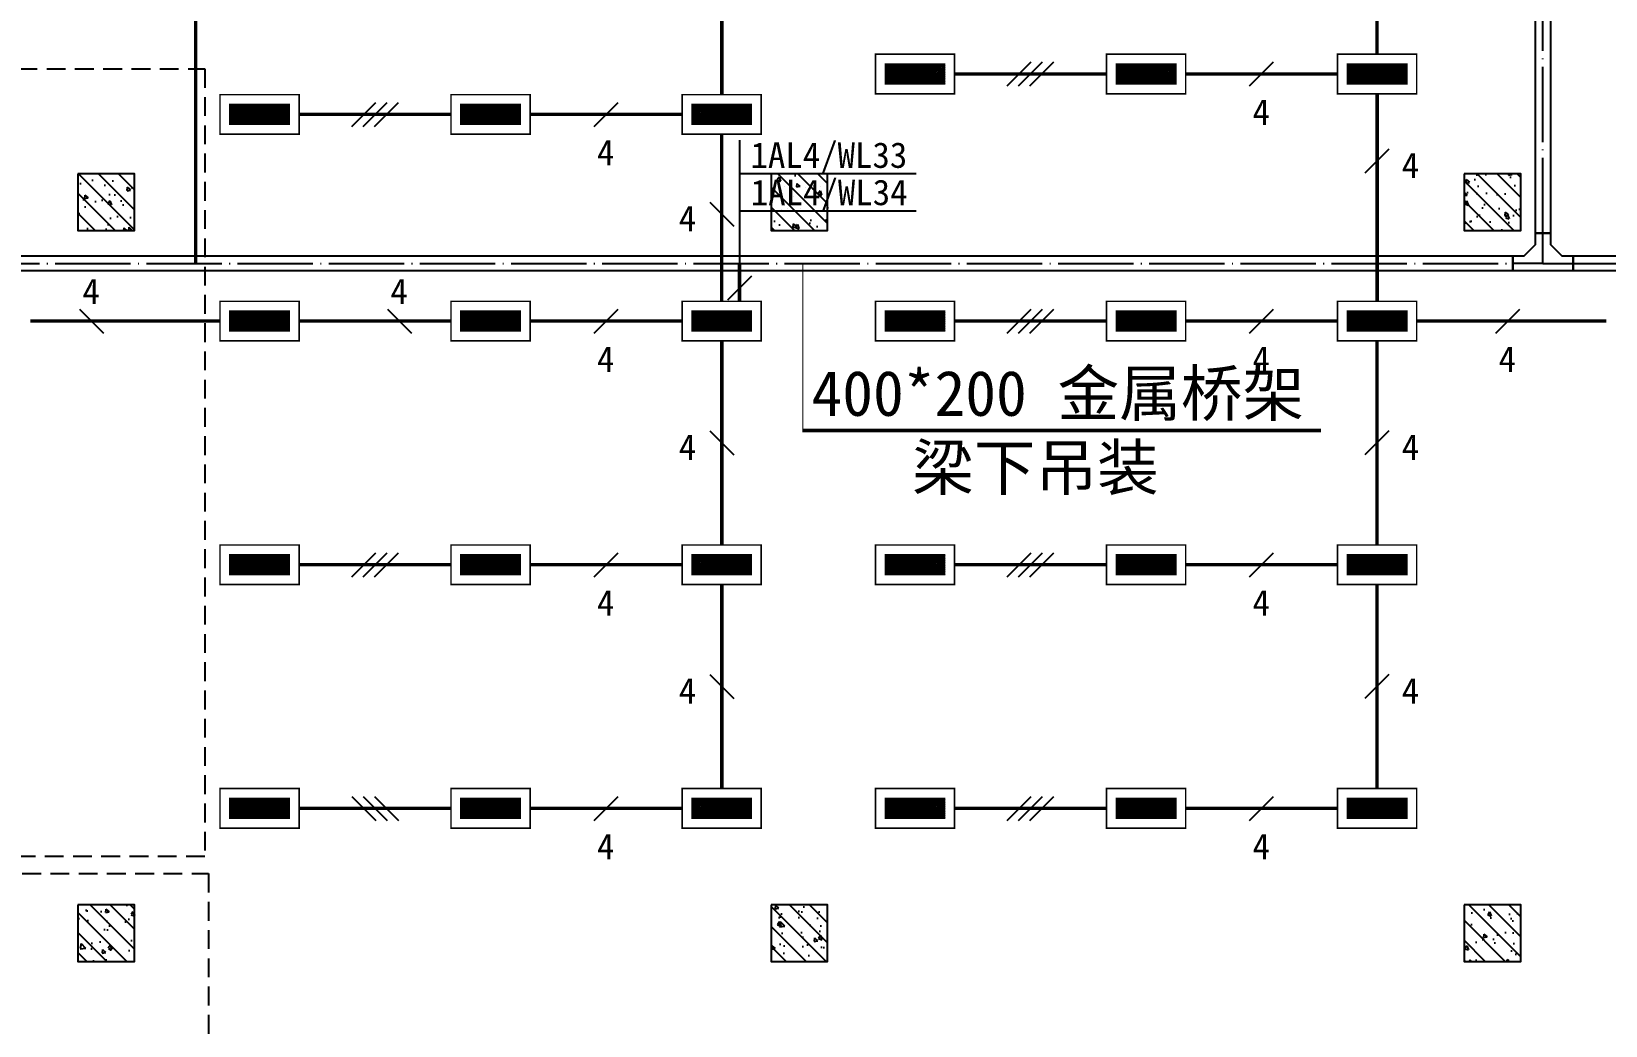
# Model space of a CAD drawing. Header units: millimetres. Extents: x -633009578 to 5705885, y -633235091 to 2571734.
# Drawn here: x 2872829 to 2893720, y 2166108 to 2179300 of the extents above; entities that cross this region are included whole.
import ezdxf

# ---------------------------------------------------------------- set-up
doc = ezdxf.new("R2010")
doc.units = ezdxf.units.MM
doc.header["$LTSCALE"] = 1000
doc.header["$MEASUREMENT"] = 0
doc.linetypes.add('DOTE', pattern=[2.4200000000000004, 2, -0.2, 0.02, -0.2])
doc.linetypes.add('HIDDEN', pattern=[0.375, 0.25, -0.125])
doc.layers.get('0').update_dxf_attribs({"color": 9})
for name, color, linetype in [('3T_WOOD', 21, 'Continuous'), ('A-ABOV(投影线)', 154, 'HIDDEN'), ('A-COLUM(柱)', 255, 'Continuous'), ('电-强电平面-标注', 3, 'Continuous'), ('电-强电平面-线缆', 3, 'Continuous'), ('电-桥架', 4, 'Continuous'), ('设备-照明', 3, 'Continuous'), ('设备-箱柜', 3, 'Continuous')]:
    doc.layers.add(name, color=color, linetype=linetype)
doc.styles.add('ELEC-DIM', font='simhei.ttf')
doc.styles.add('IDQSTYLE', font='simhei.ttf', dxfattribs={"width": 0.707, "bigfont": 'hztxt.shx'})

# ---------------------------------------------------------------- blocks, each defined once
blk = doc.blocks.new('_FZH')
h = blk.add_hatch()
h.set_pattern_fill('钢筋混凝土', color=256, scale=0.1, style=0)
h.set_pattern_definition([(45, (0, 0), (-0.1767766952966369, 0.1767766952966369), []), (50, (0, 0), (0.7172601826007535, -0.06275213498259512), [0.07500000000000001, -0.8250000000000001]), (355, (0, 0), (-0.138751333613, 0.7521921337000119), [0.06, -0.66]), (100.4514, (0.05977168000000001, -0.00522934), (0.5785093817140216, 0.6894395420609536), [0.06374019, -0.701142112]), (46.1842, (0, 0.2), (1.067241048625645, -0.1655190143290181), [0.1125, -1.2375]), (96.6356, (0.088936745, 0.186206693), (0.9346627055487033, 0.9741178709004418), [0.095610288, -1.051713]), (351.1842, (0, 0.2), (0.9346619451336272, 0.9741186009253247), [0.09000000000000001, -0.9900000000000001]), (21, (0.1, 0.15), (0.5969070521184617, -0.4026188906653388), [0.07500000000000001, -0.8250000000000001]), (326, (0.1, 0.15), (0.2433153319215824, 0.7251500450468529), [0.06, -0.66]), (71.4514, (0.149742233, 0.116448394), (0.84022262858149, 0.3225304967099524), [0.06374019, -0.701142112]), (37.50000000000001, (0, 0), (0.01215985531729062, 0.3328938538313115), [0, -0.652, 0, -0.67, 0, -0.6625000000000001]), (7.499999999999999, (0, 0), (0.2630695374421486, 0.3944117118823603), [0, -0.382, 0, -0.637, 0, -0.2525]), (-32.5, (-0.223, 0), (0.533822436172409, -0.02255487173437976), [0, -0.25, 0, -0.78, 0, -1.035]), (-42.5, (-0.323, 0), (0.5831861693423862, 0.1001049823323177), [0, -0.325, 0, -0.518, 0, -0.735])])
h.paths.add_polyline_path([(-0.5, -0.5), (0.5, -0.5), (0.5, 0.5), (-0.5, 0.5)])
blk.add_lwpolyline([(-0.5, -0.5), (0.5, -0.5), (0.5, 0.5), (-0.5, 0.5)], close=True)
blk = doc.blocks.new('9-29-1')
at = {"layer": 'A-ABOV(投影线)'}
for points in [[(1183777.272027053, 1500826.040843806), (1219250.952382447, 1500826.040843806), (1219250.952382447, 1490375.445028108), (1183777.272027053, 1490375.445028108)], [(1183826.786125588, 1490147.041180991), (1219300.466480982, 1490147.041180991), (1219300.466480982, 1479696.445365292), (1183826.786125588, 1479696.445365292)]]:
    blk.add_lwpolyline(points, close=True, dxfattribs=at)
at = {"layer": 'A-COLUM(柱)', "xscale": 750, "yscale": 750, "zscale": 750, "rotation": 270}
for p in [(1217940.598288357, 1499057.113137866), (1227140.598288357, 1499057.113137866), (1236340.598288357, 1499057.113137866), (1217940.598288357, 1489357.113137866), (1227140.598288357, 1489357.113137866), (1236340.598288357, 1489357.113137866)]:
    blk.add_blockref('_FZH', p, dxfattribs=at)
blk = doc.blocks.new('*X353')
at = {"color": 0, "linetype": 'Continuous'}
for p, q in [((277.1059544658493, 221.9516255332986), (279.536990929048, 224.3826619964973)), ((277.1059544658493, 222.2344682457732), (279.2541482165735, 224.3826619964973)), ((277.1059544658493, 222.5173109582479), (278.9713055040988, 224.3826619964973)), ((277.1059544658493, 222.8001536707225), (278.6884627916242, 224.3826619964973)), ((277.1059544658493, 223.0829963831971), (278.4056200791496, 224.3826619964973)), ((277.1059544658493, 223.3658390956717), (278.122777366675, 224.3826619964973)), ((277.1059544658493, 223.6486818081463), (277.8399346542004, 224.3826619964973)), ((277.1059544658493, 223.9315245206209), (277.5570919417257, 224.3826619964973)), ((277.1059544658493, 224.2143672330955), (277.2742492292511, 224.3826619964973)), ((277.3198336415227, 221.8826619964973), (279.8198336415227, 224.3826619964973)), ((277.6026763539973, 221.8826619964973), (280.1026763539973, 224.3826619964973)), ((277.8855190664719, 221.8826619964973), (280.3855190664719, 224.3826619964973)), ((278.1683617789465, 221.8826619964973), (280.6683617789466, 224.3826619964973)), ((278.4512044914212, 221.8826619964973), (280.9512044914212, 224.3826619964973)), ((278.7340472038958, 221.8826619964973), (281.2340472038958, 224.3826619964973)), ((279.0168899163704, 221.8826619964973), (281.5168899163704, 224.3826619964973)), ((279.299732628845, 221.8826619964973), (281.799732628845, 224.3826619964973)), ((279.5825753413196, 221.8826619964973), (282.0825753413196, 224.3826619964973)), ((279.8654180537943, 221.8826619964973), (282.3654180537943, 224.3826619964973)), ((280.1482607662689, 221.8826619964973), (282.6482607662689, 224.3826619964973)), ((280.4311034787435, 221.8826619964973), (282.9311034787435, 224.3826619964973)), ((280.7139461912181, 221.8826619964973), (283.2139461912181, 224.3826619964973)), ((280.9967889036927, 221.8826619964973), (283.4967889036927, 224.3826619964973)), ((281.2796316161674, 221.8826619964973), (283.7796316161674, 224.3826619964973)), ((281.5624743286419, 221.8826619964973), (284.062474328642, 224.3826619964973)), ((281.8453170411166, 221.8826619964973), (284.3453170411166, 224.3826619964973)), ((282.1281597535912, 221.8826619964973), (284.6059544658494, 224.3604567087555)), ((282.4110024660658, 221.8826619964973), (284.6059544658494, 224.0776139962809)), ((282.6938451785405, 221.8826619964973), (284.6059544658494, 223.7947712838063)), ((282.976687891015, 221.8826619964973), (284.6059544658494, 223.5119285713317)), ((283.2595306034897, 221.8826619964973), (284.6059544658494, 223.229085858857)), ((283.5423733159643, 221.8826619964973), (284.6059544658494, 222.9462431463824)), ((283.8252160284389, 221.8826619964973), (284.6059544658494, 222.6634004339078)), ((284.1080587409135, 221.8826619964973), (284.6059544658494, 222.3805577214332)), ((284.3909014533882, 221.8826619964973), (284.6059544658494, 222.0977150089586))]:
    blk.add_line(p, q, dxfattribs=at)
blk = doc.blocks.new('HC000062')
at = {"color": 0, "linetype": 'Continuous', "const_width": 0.2}
for points in [[(-4.97662087547036, 2.499999999999943), (5.023379124529697, 2.499999999999943), (5.023379124529697, -2.500000000000057), (-4.97662087547036, -2.500000000000057), (-4.97662087547036, 2.499999999999943)], [(-3.72662087547036, 1.25), (-3.72662087547036, -1.250000000000057), (3.773379124529697, -1.250000000000057), (3.773379124529697, 1.25), (-3.72662087547036, 1.25)]]:
    blk.add_lwpolyline(points, dxfattribs=at)
at = {"color": 0, "linetype": 'Continuous'}
blk.add_blockref('*X353', (-280.8325753413197, -223.1326619964974), dxfattribs=at)
at = {"color": 0, "style": 'IDQSTYLE', "width": 0.7}
blk.add_attdef('PSFHATT', (7.023379124529697, -2.500000000000057), '', height=2.5, dxfattribs=at)

msp = doc.modelspace()

# ---------------------------------------------------------------- linework, layer by layer
at = {"layer": '电-强电平面-标注'}
for p, q in [((2885780.01648077, 2178576.459351521), (2886098.214532305, 2178894.657403053)), ((2885930.01648077, 2178576.459351521), (2886248.214532305, 2178894.657403053)), ((2886080.01648077, 2178576.459351521), (2886398.214532305, 2178894.657403053)), ((2888996.683147438, 2178576.45935152), (2889314.881198971, 2178894.657403054)), ((2877080.01648077, 2178039.853249613), (2877398.214532305, 2178358.051301145)), ((2877230.01648077, 2178039.853249613), (2877548.214532305, 2178358.051301145)), ((2877380.01648077, 2178039.853249613), (2877698.214532305, 2178358.051301145)), ((2880296.683147438, 2178039.853249612), (2880614.881198971, 2178358.051301146)), ((2882226.173657508, 2177857.53377693), (2882226.173657508, 2175892.995658232)), ((2890845.759724257, 2177738.080123591), (2890527.561672722, 2177419.882072058)), ((2882226.173657508, 2177414.350007678), (2884572.687813628, 2177414.350007678)), ((2881832.471288846, 2177032.936979427), (2882150.66934038, 2176714.738927895)), ((2882226.173657508, 2176919.664603631), (2884572.687813628, 2176919.664603631)), ((2882385.272683275, 2176052.094683999), (2882067.07463174, 2175733.896632466)), ((2873467.770308994, 2175615.28438525), (2873785.968360526, 2175297.086333716)), ((2877555.499824964, 2175615.28438525), (2877873.697876496, 2175297.086333716)), ((2880296.683147438, 2175297.086333715), (2880614.881198971, 2175615.284385249)), ((2885780.01648077, 2175297.086333716), (2886098.214532305, 2175615.284385249)), ((2885930.01648077, 2175297.086333716), (2886248.214532305, 2175615.284385249)), ((2886080.01648077, 2175297.086333716), (2886398.214532305, 2175615.284385249)), ((2888996.683147438, 2175297.086333715), (2889314.881198971, 2175615.284385249)), ((2892262.859182257, 2175297.086333715), (2892581.05723379, 2175615.284385249)), ((2881832.471288846, 2173998.617718582), (2882150.66934038, 2173680.419667049)), ((2890845.759724257, 2173998.617718582), (2890527.561672722, 2173680.419667049)), ((2877080.01648077, 2172063.753000382), (2877398.214532305, 2172381.951051916)), ((2877230.01648077, 2172063.753000382), (2877548.214532305, 2172381.951051916)), ((2877380.01648077, 2172063.753000382), (2877698.214532305, 2172381.951051916)), ((2880296.683147438, 2172063.753000381), (2880614.881198971, 2172381.951051916)), ((2885780.01648077, 2172063.753000382), (2886098.214532305, 2172381.951051916)), ((2885930.01648077, 2172063.753000382), (2886248.214532305, 2172381.951051916)), ((2886080.01648077, 2172063.753000382), (2886398.214532305, 2172381.951051916)), ((2888996.683147438, 2172063.753000381), (2889314.881198971, 2172381.951051916)), ((2881832.471288846, 2170765.284385249), (2882150.66934038, 2170447.086333716)), ((2890845.759724257, 2170765.284385249), (2890527.561672722, 2170447.086333716)), ((2877080.01648077, 2169148.617718583), (2877398.214532305, 2168830.41966705)), ((2877230.01648077, 2169148.617718583), (2877548.214532305, 2168830.41966705)), ((2877380.01648077, 2169148.617718583), (2877698.214532305, 2168830.41966705)), ((2880296.683147438, 2168830.419667048), (2880614.881198971, 2169148.617718583)), ((2885780.01648077, 2168830.419667049), (2886098.214532305, 2169148.617718582)), ((2885930.01648077, 2168830.419667049), (2886248.214532305, 2169148.617718582)), ((2886080.01648077, 2168830.419667049), (2886398.214532305, 2169148.617718582)), ((2888996.683147438, 2168830.419667048), (2889314.881198971, 2169148.617718583))]:
    msp.add_line(p, q, dxfattribs=at)
at = {"layer": '电-强电平面-线缆', "color": 1, "linetype": 'Continuous', "const_width": 45}
for points in [[(2875010.048784081, 2176222.476550789), (2875010.048784081, 2182631.5)], [(2890686.660698489, 2178998.058377287), (2890686.660698489, 2181706.39171062)], [(2881991.570314613, 2178461.452275379), (2881991.570314613, 2181169.785608713)], [(2885080.782173192, 2178735.558377287), (2887097.448839858, 2178735.558377287)], [(2888147.448839858, 2178735.558377287), (2890164.115506525, 2178735.558377287)], [(2890689.115506551, 2175718.685359492), (2890689.115506551, 2178473.058377278)], [(2878397.448839871, 2178198.952275379), (2876380.782173204, 2178198.952275379)], [(2881464.115506537, 2178198.952275379), (2879447.448839871, 2178198.952275379)], [(2881989.115506551, 2175718.685359492), (2881989.115506551, 2177936.45227538)], [(2882226.173657508, 2175718.685359492), (2882226.173657508, 2176222.476550789)], [(2872814.115506551, 2175456.185359492), (2875330.782173178, 2175456.185359492)], [(2878397.448839871, 2175456.185359483), (2876380.782173204, 2175456.185359483)], [(2881464.115506537, 2175456.185359482), (2879447.448839871, 2175456.185359482)], [(2885080.782173192, 2175456.185359482), (2887097.448839858, 2175456.185359482)], [(2888147.448839858, 2175456.185359482), (2890164.115506525, 2175456.185359482)], [(2891214.115506551, 2175456.185359492), (2893730.782173178, 2175456.185359492)], [(2881991.570314613, 2172485.352026148), (2881991.570314613, 2175193.685359482)], [(2890686.660698489, 2172485.352026148), (2890686.660698489, 2175193.685359482)], [(2878397.448839871, 2172222.852026148), (2876380.782173204, 2172222.852026148)], [(2881464.115506537, 2172222.852026148), (2879447.448839871, 2172222.852026148)], [(2885080.782173192, 2172222.852026148), (2887097.448839858, 2172222.852026148)], [(2888147.448839858, 2172222.852026148), (2890164.115506525, 2172222.852026148)], [(2881991.570314613, 2169252.018692815), (2881991.570314613, 2171960.352026148)], [(2890686.660698489, 2169252.018692815), (2890686.660698489, 2171960.352026148)], [(2878397.448839871, 2168989.518692816), (2876380.782173204, 2168989.518692816)], [(2881464.115506537, 2168989.518692815), (2879447.448839871, 2168989.518692815)], [(2885080.782173192, 2168989.518692815), (2887097.448839858, 2168989.518692815)], [(2888147.448839858, 2168989.518692815), (2890164.115506525, 2168989.518692815)]]:
    msp.add_lwpolyline(points, dxfattribs=at)
at = {"layer": '电-桥架', "color": 5, "linetype": 'DOTE', "ltscale": 0.5}
for p, q in [((2892890.065461082, 2176622.476550789), (2892890.065460847, 2194840.345063658)), ((2892890.065461087, 2176222.476550789), (2892890.065461082, 2176622.476550789)), ((2792074.752073072, 2176222.476550789), (2892490.065461087, 2176222.476550789)), ((2892890.065461087, 2176222.476550789), (2892490.065461087, 2176222.476550789)), ((2892890.065461087, 2176222.476550789), (2893290.065461087, 2176222.476550789)), ((2893290.065461087, 2176222.476550789), (2904727.329915568, 2176222.476550789))]:
    msp.add_line(p, q, dxfattribs=at)
at = {"layer": '电-桥架', "ltscale": 0.5}
for points in [[(2892990.065460848, 2194840.34506366), (2892990.065461082, 2176622.476550791), (2892790.065461082, 2176622.476550787), (2892790.065460848, 2194840.345063656)], [(2892490.065461087, 2176322.476550789), (2892640.065461087, 2176322.476550789), (2892790.065461084, 2176472.476550787), (2892790.065461082, 2176622.476550787), (2892990.065461082, 2176622.476550791), (2892990.065461084, 2176472.476550791), (2893140.065461087, 2176322.476550789), (2893290.065461087, 2176322.476550789), (2893290.065461088, 2176122.476550789), (2892490.065461088, 2176122.476550789)], [(2904727.32991557, 2176122.476550789), (2893290.065461088, 2176122.476550789), (2893290.065461087, 2176322.476550789), (2904727.329915568, 2176322.476550789)]]:
    msp.add_lwpolyline(points, close=True, dxfattribs=at)
msp.add_lwpolyline([(2792074.752073306, 2176322.476550789), (2892490.065461087, 2176322.476550789), (2892490.065461088, 2176122.476550789), (2792074.752073073, 2176122.476550789)], dxfattribs=at)
at = {"layer": '设备-箱柜', "color": 6}
msp.add_lwpolyline([(2883067, 2176231.994548437, 15, 15, 0), (2883067, 2174004.201901469, 15, 15, 0), (2883067, 2174004.201901469, 45, 45, 0), (2889942.282231979, 2174004.201901469, 45, 45, 0)], format="xyseb", dxfattribs=at)

# ---------------------------------------------------------------- block references
at = {"layer": '3T_WOOD'}
msp.add_blockref('9-29-1', (1655879.395743424, 677977.51603476), dxfattribs=at)
at = {"layer": '设备-照明', "yscale": 105, "zscale": 105, "rotation": 180}
for p, xscale in [((2884553.327365102, 2178735.558377278), -105), ((2887619.994031789, 2178735.558377278), -105), ((2890686.660698475, 2178735.558377278), -105), ((2875858.236981254, 2178198.95227538), 105), ((2878924.903647941, 2178198.95227538), 105), ((2881991.570314627, 2178198.95227538), 105), ((2875858.236981254, 2175456.185359492), 105), ((2878924.903647941, 2175456.185359492), 105), ((2881991.570314627, 2175456.185359492), 105), ((2884553.327365102, 2175456.185359492), -105), ((2887619.994031789, 2175456.185359492), -105), ((2890686.660698475, 2175456.185359492), -105), ((2875858.236981254, 2172222.852026149), 105), ((2878924.903647941, 2172222.852026149), 105), ((2881991.570314627, 2172222.852026149), 105), ((2884553.327365102, 2172222.852026149), -105), ((2887619.994031789, 2172222.852026149), -105), ((2890686.660698475, 2172222.852026149), -105), ((2875858.236981254, 2168989.518692806), 105), ((2878924.903647941, 2168989.518692806), 105), ((2881991.570314627, 2168989.518692806), 105), ((2884553.327365102, 2168989.518692806), -105), ((2887619.994031789, 2168989.518692806), -105), ((2890686.660698475, 2168989.518692806), -105)]:
    msp.add_blockref('HC000062', p, dxfattribs=dict(at, xscale=xscale))

# ---------------------------------------------------------------- texts
at = {"layer": '电-强电平面-标注', "style": 'ELEC-DIM'}
for s, p in [('4', (2889034.263185865, 2178060.558377287)), ('4', (2880334.263185865, 2177523.952275379)), ('1AL4/WL33', (2882372.376189152, 2177489.207920987)), ('4', (2891015.141711148, 2177353.981097822)), ('1AL4/WL34', (2882376.173657507, 2176994.52251694)), ('4', (2881420.051327271, 2176648.837953658)), ('4', (2873505.35034742, 2175681.185359483)), ('4', (2877593.079863391, 2175681.185359483)), ('4', (2880334.263185865, 2174781.185359482)), ('4', (2889034.263185865, 2174781.185359482)), ('4', (2892300.439220685, 2174781.185359482)), ('4', (2881420.051327271, 2173614.518692813)), ('4', (2891015.141711148, 2173614.518692813)), ('4', (2880334.263185865, 2171547.852026148)), ('4', (2889034.263185865, 2171547.852026148)), ('4', (2881420.051327271, 2170381.185359479)), ('4', (2891015.141711148, 2170381.185359479)), ('4', (2880334.263185865, 2168314.518692815)), ('4', (2889034.263185865, 2168314.518692815))]:
    msp.add_text(s, height=339.8734177215189, dxfattribs=at).set_placement(p)
at = {"layer": '设备-箱柜', "color": 6, "style": 'ELEC-DIM'}
for s, p in [('400*200 金属桥架', (2883182.139792612, 2174198.905806357)), ('梁下吊装', (2884517.748421789, 2173214.577619737))]:
    msp.add_text(s, height=600, dxfattribs=at).set_placement(p)

doc.saveas('drawing.dxf')
